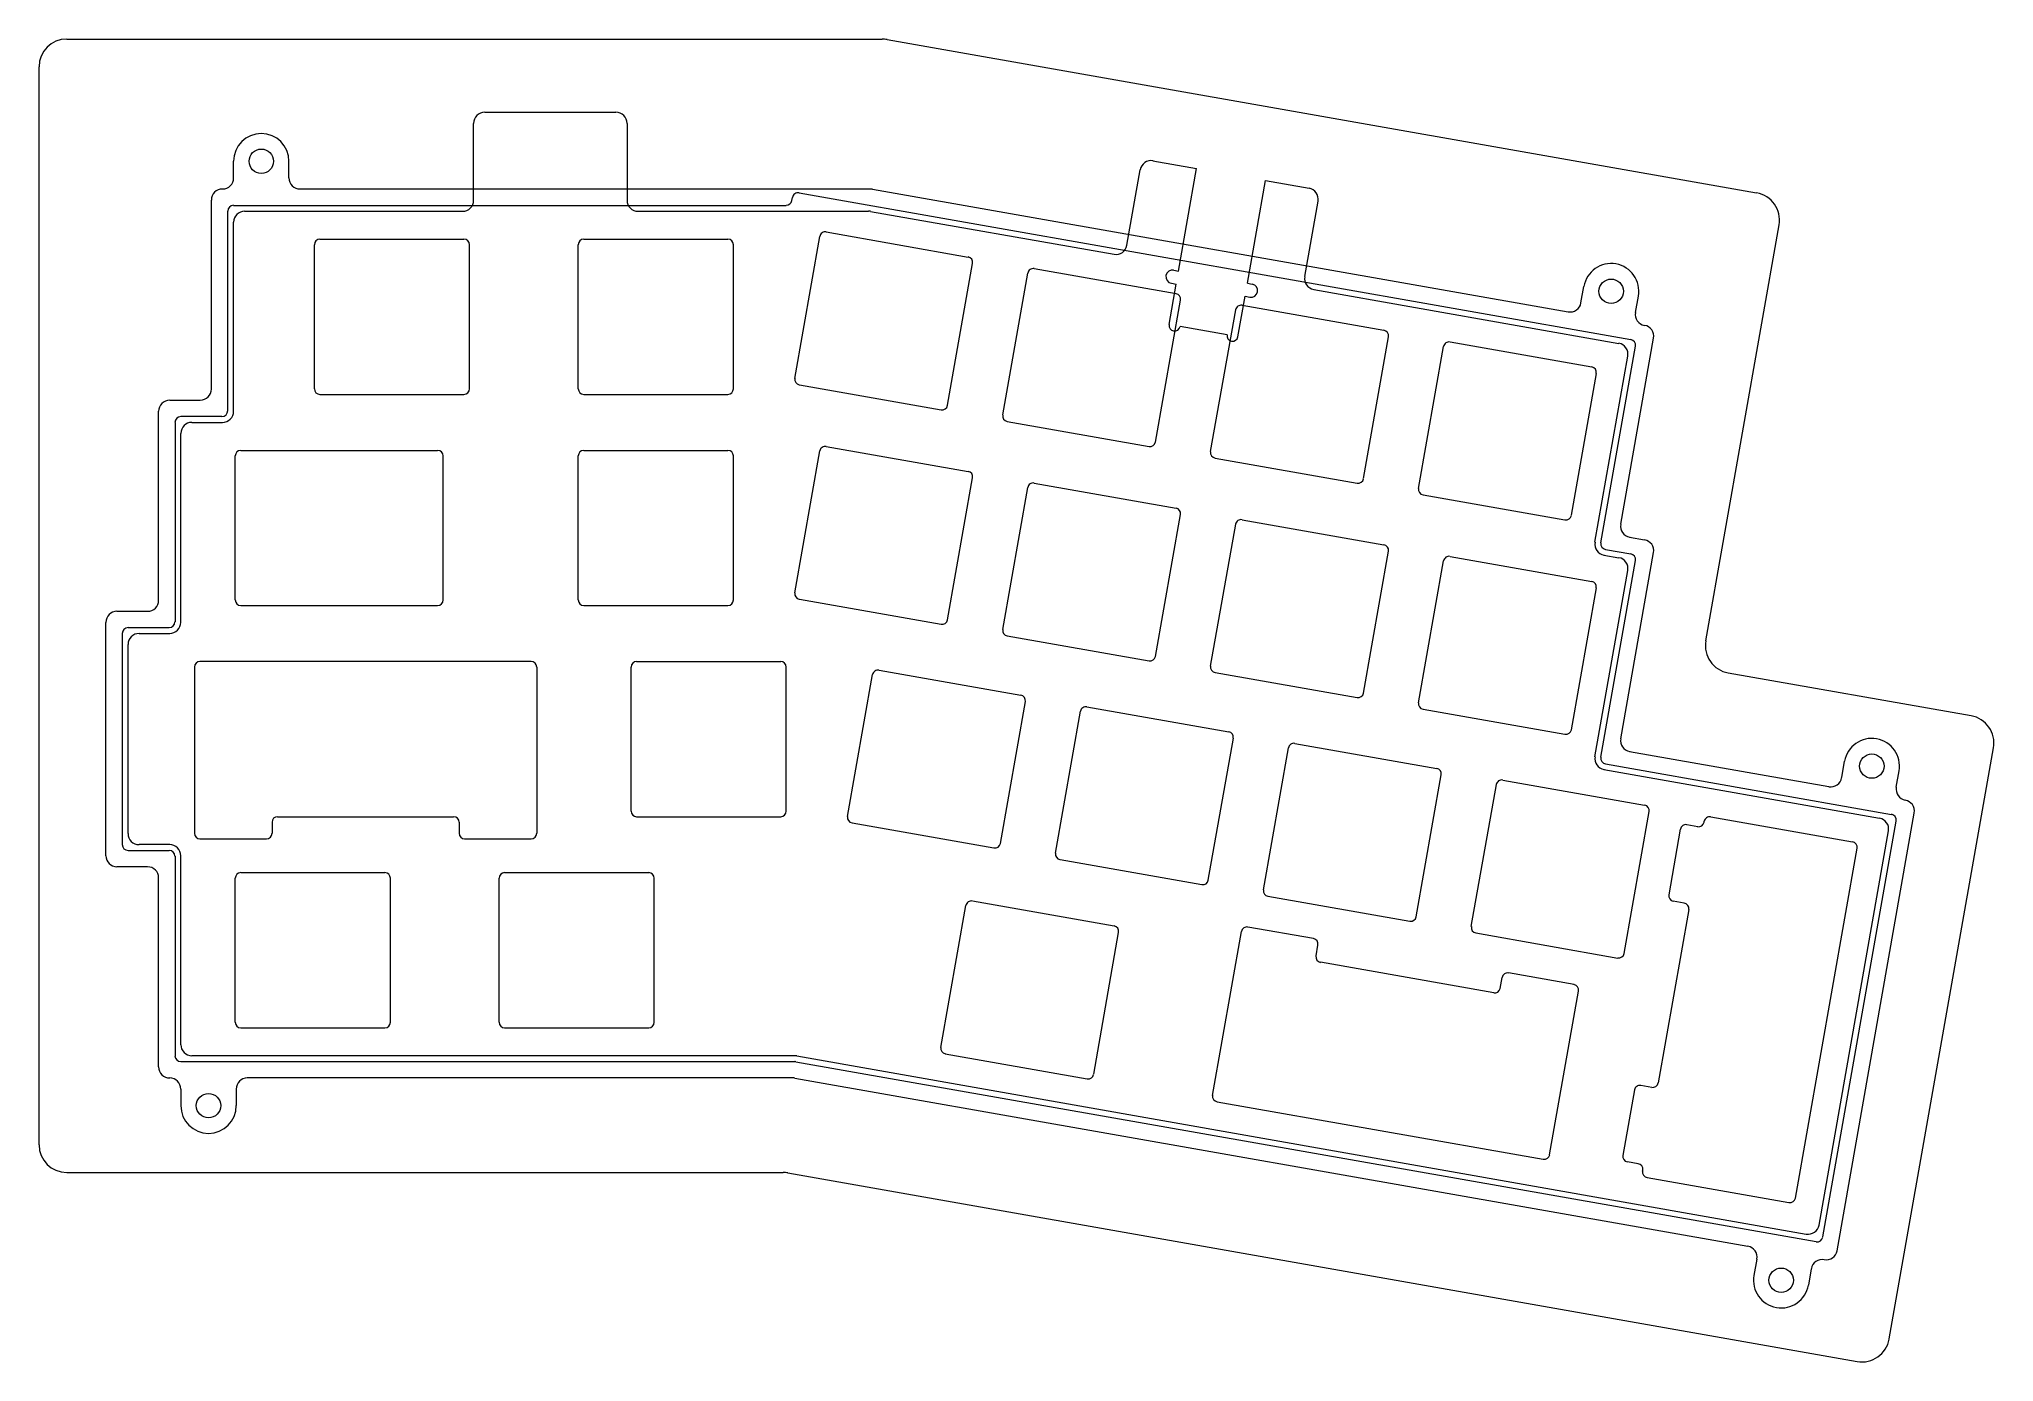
# Model space of a CAD drawing. Extents: x -32 to 145, y -94 to 25.
import ezdxf

# ---------------------------------------------------------------- set-up
doc = ezdxf.new("R2010")
doc.units = 0
for name, color, linetype, lineweight, true_color in [('Edge cuts', 7, 'CONTINUOUS', 5, 0xffffff), ('plate', 7, 'CONTINUOUS', 5, 0xffffff), ('top outline', 7, 'CONTINUOUS', 5, 0xffffff)]:
    doc.layers.add(name, color=color, linetype=linetype, lineweight=lineweight, true_color=true_color)

msp = doc.modelspace()

# ---------------------------------------------------------------- linework, layer by layer
at = {"layer": 'Edge cuts'}
for p, q in [((8.37, 18.45), (20.21, 18.45)), ((22.21, 9.53), (43.01, 9.53)), ((75.35, -1.62), (71.12, -0.88)), ((108.55, -20.34), (111.51, -3.55)), ((108.55, -39.69), (111.51, -22.9)), ((109.36, -21.5), (110.7, -21.74)), ((109.36, -40.85), (134.23, -45.23)), ((128.77, -81.94), (135.04, -46.39)), ((36.52, -66.69), (127.61, -82.75))]:
    msp.add_line(p, q, dxfattribs=at)
at = {"layer": 'Edge cuts', "linetype": 'CONTINUOUS'}
for p, q in [((7.37, 10.52), (7.37, 17.45)), ((21.21, 17.45), (21.21, 10.52)), ((66.31, 6.45), (67.52, 13.26)), ((68.67, 14.07), (72.61, 13.38)), ((70.98, 4.12), (72.61, 13.38)), ((77.19, 3.03), (78.82, 12.28)), ((78.82, 12.28), (82.76, 11.59)), ((-13.29, 9.53), (6.37, 9.53)), ((43.19, 9.51), (65.16, 5.64)), ((82.37, 3.62), (83.57, 10.43)), ((-14.29, -8.53), (-14.29, 8.53)), ((70.54, 4.2), (70.98, 4.12)), ((70.13, -0.7), (70.77, 2.94)), ((70.33, 3.02), (70.77, 2.94)), ((76.33, -1.8), (76.98, 1.85)), ((76.98, 1.85), (77.42, 1.77)), ((77.19, 3.03), (77.63, 2.95)), ((83.18, 2.46), (110.7, -2.4)), ((-19.05, -27.57), (-19.05, -10.53)), ((-18.05, -9.53), (-15.29, -9.53)), ((-23.81, -46.62), (-23.81, -29.57)), ((-22.81, -28.57), (-20.05, -28.57)), ((-20.05, -47.62), (-22.81, -47.62)), ((-19.05, -65.67), (-19.05, -48.62)), ((36.35, -66.67), (-18.05, -66.67))]:
    msp.add_line(p, q, dxfattribs=at)
at = {"layer": 'Edge cuts'}
for centre, radius, start, end in [((8.37, 17.45), 1, 90, 180), ((20.21, 17.45), 1, 0, 90), ((68.5, 13.09), 1, 80, 170), ((82.58, 10.61), 1, 350, 80), ((-13.29, 8.53), 1, -270, -180), ((6.37, 10.52), 1, -90, 0), ((22.21, 10.52), 1, -180, -90), ((43.01, 8.53), 1, 80, 90), ((65.33, 6.62), 1, 260, 350), ((70.43, 3.61), 0.6, 80, 260), ((83.35, 3.44), 1, 170, 260), ((77.52, 2.36), 0.6, 260, 80), ((70.62, -0.79), 0.5, 170, 350), ((75.84, -1.71), 0.5, 170, 350), ((110.53, -3.38), 1, 350, 80), ((-15.29, -8.53), 1, -90.0001, 0.0001), ((-18.05, -10.53), 1, -270, -180), ((109.54, -20.52), 1, 170, 260), ((110.53, -22.72), 1, 350, 80), ((-20.05, -27.57), 1, -90.0001, 0.0001), ((-22.81, -29.57), 1, -270, -180), ((109.54, -39.86), 1, 170, 260), ((134.05, -46.22), 1, 350, 80), ((-22.81, -46.62), 1, -180, -89.9999), ((-20.05, -48.62), 1, -0.0001, 90.0001), ((-18.05, -65.67), 1, -180, -89.9999), ((36.35, -67.67), 1, 80, 90), ((127.78, -81.77), 1, 260, 350)]:
    msp.add_arc(centre, radius, start, end, dxfattribs=at)
at = {"layer": 'plate'}
for p, q in [((-11.79, 16.52), (-11.79, 16.52)), ((-14.29, 12.53), (-14.29, 14.03)), ((-9.29, 12.53), (-9.29, 14.03)), ((-15.29, 11.53), (-15.29, 11.53)), ((-8.29, 11.53), (43.19, 11.53)), ((43.36, 11.51), (106.13, 0.44)), ((-16.29, -6.52), (-16.29, 10.52)), ((36.35, -5.56), (38.61, 7.25)), ((39.19, 7.65), (51.99, 5.39)), ((-7, -6.5), (-7, 6.5)), ((-6.5, 7), (6.5, 7)), ((7, -6.5), (7, 6.5)), ((16.81, -6.5), (16.81, 6.5)), ((17.31, 7), (30.31, 7)), ((30.81, -6.5), (30.81, 6.5)), ((50.14, -7.99), (52.39, 4.81)), ((55.11, -8.86), (57.37, 3.94)), ((57.95, 4.34), (70.75, 2.09)), ((107.28, 1.25), (107.55, 2.73)), ((112.21, 0.39), (112.47, 1.86)), ((68.9, -11.3), (71.15, 1.51)), ((73.87, -12.17), (76.13, 0.63)), ((76.71, 1.04), (89.51, -1.22)), ((87.66, -14.6), (89.92, -1.8)), ((92.63, -15.48), (94.89, -2.68)), ((95.47, -2.27), (108.27, -4.53)), ((110.87, -18.72), (113.83, -1.93)), ((106.42, -17.91), (108.68, -5.11)), ((-6.5, -7), (6.5, -7)), ((17.31, -7), (30.31, -7)), ((36.76, -6.14), (49.56, -8.39)), ((-21.05, -25.57), (-21.05, -8.53)), ((-20.05, -7.52), (-17.29, -7.52)), ((55.52, -9.44), (68.32, -11.7)), ((-13.64, -12.05), (4.12, -12.05)), ((17.31, -12.05), (30.31, -12.05)), ((36.35, -24.9), (38.61, -12.1)), ((39.19, -11.69), (51.99, -13.95)), ((-14.14, -25.55), (-14.14, -12.55)), ((4.62, -25.55), (4.62, -12.55)), ((16.81, -25.55), (16.81, -12.55)), ((30.81, -25.55), (30.81, -12.55)), ((74.28, -12.75), (87.08, -15.01)), ((50.14, -27.33), (52.39, -14.53)), ((55.11, -28.21), (57.37, -15.41)), ((57.95, -15), (70.75, -17.26)), ((93.04, -16.06), (105.84, -18.32)), ((68.9, -30.64), (71.15, -17.84)), ((73.87, -31.52), (76.13, -18.71)), ((76.71, -18.31), (89.51, -20.57)), ((87.66, -33.95), (89.92, -21.15)), ((111.68, -19.88), (113.02, -20.12)), ((92.63, -34.82), (94.89, -22.02)), ((95.47, -21.62), (108.27, -23.87)), ((110.87, -38.07), (113.83, -21.28)), ((106.42, -37.26), (108.68, -24.45)), ((-13.64, -26.05), (4.12, -26.05)), ((17.31, -26.05), (30.31, -26.05)), ((36.76, -25.48), (49.56, -27.74)), ((-25.81, -48.62), (-25.81, -27.57)), ((-24.81, -26.57), (-22.05, -26.57)), ((55.52, -28.79), (68.32, -31.05)), ((-17.82, -31.6), (-17.82, -46.6)), ((12.56, -31.1), (-17.32, -31.1)), ((13.06, -31.6), (13.06, -46.6)), ((21.58, -44.6), (21.58, -31.6)), ((22.08, -31.1), (35.08, -31.1)), ((35.58, -44.6), (35.58, -31.6)), ((41.11, -45.08), (43.37, -32.28)), ((43.95, -31.88), (56.75, -34.13)), ((74.28, -32.1), (87.08, -34.35)), ((54.9, -47.52), (57.16, -34.71)), ((62.71, -35.18), (75.51, -37.44)), ((59.87, -48.39), (62.13, -35.59)), ((93.04, -35.4), (105.84, -37.66)), ((73.66, -50.82), (75.92, -38.02)), ((81.47, -38.49), (94.27, -40.75)), ((78.63, -51.7), (80.89, -38.9)), ((111.68, -39.22), (129.65, -42.39)), ((130.81, -41.58), (131.07, -40.1)), ((92.42, -54.13), (94.68, -41.33)), ((97.39, -55.01), (99.65, -42.21)), ((100.23, -41.8), (113.03, -44.06)), ((135.73, -42.45), (135.99, -40.97)), ((-10.82, -45.6), (-10.82, -46.6)), ((-10.32, -45.1), (5.56, -45.1)), ((6.06, -45.6), (6.06, -46.6)), ((22.08, -45.1), (35.08, -45.1)), ((41.52, -45.66), (54.32, -47.92)), ((111.18, -57.44), (113.44, -44.64)), ((117.82, -46.01), (116.83, -45.83)), ((118.4, -45.6), (118.41, -45.51)), ((118.99, -45.11), (131.79, -47.37)), ((130.39, -84.26), (137.35, -44.77)), ((-17.32, -47.1), (-11.32, -47.1)), ((6.56, -47.1), (12.56, -47.1)), ((116.25, -46.24), (115.21, -52.15)), ((60.28, -48.97), (73.08, -51.23)), ((126.63, -79.51), (132.2, -47.94)), ((-22.05, -49.62), (-24.81, -49.62)), ((-21.05, -67.67), (-21.05, -50.62)), ((-14.14, -63.65), (-14.14, -50.65)), ((-13.64, -50.15), (-0.64, -50.15)), ((-0.14, -63.65), (-0.14, -50.65)), ((9.67, -63.65), (9.67, -50.65)), ((10.17, -50.15), (23.17, -50.15)), ((23.67, -63.65), (23.67, -50.65)), ((52.37, -52.7), (65.17, -54.96)), ((79.04, -52.28), (91.84, -54.54)), ((116.6, -52.9), (115.62, -52.73)), ((49.53, -65.91), (51.79, -53.11)), ((117.01, -53.48), (114.25, -69.11)), ((63.32, -68.34), (65.57, -55.54)), ((74.05, -70.24), (76.66, -55.46)), ((83.14, -56.1), (77.23, -55.06)), ((97.8, -55.59), (110.6, -57.85)), ((83.38, -57.66), (83.55, -56.68)), ((99.42, -61), (83.78, -58.24)), ((99.99, -60.59), (100.17, -59.61)), ((106.66, -60.25), (100.75, -59.2)), ((104.46, -75.6), (107.06, -60.83)), ((-13.64, -64.15), (-0.64, -64.15)), ((10.17, -64.15), (23.17, -64.15)), ((49.93, -66.49), (62.74, -68.75)), ((36.17, -68.67), (-13.05, -68.67)), ((36.34, -68.69), (122.34, -83.85)), ((-19.05, -69.67), (-19.05, -71.17)), ((-14.05, -69.67), (-14.05, -71.17)), ((112.11, -69.75), (111.07, -75.66)), ((113.67, -69.52), (112.69, -69.34)), ((74.46, -70.82), (103.88, -76)), ((112.46, -76.41), (111.47, -76.24)), ((112.85, -77.08), (112.86, -76.99)), ((113.25, -77.66), (126.05, -79.91)), ((123.15, -85.01), (122.89, -86.49)), ((128.07, -85.88), (127.81, -87.36))]:
    msp.add_line(p, q, dxfattribs=at)
for centre in [(-11.79, 14.03), (110.01, 2.3), (133.53, -40.54), (-16.55, -71.17), (125.35, -86.92)]:
    msp.add_circle(centre, 1.1, dxfattribs=at)
for centre, radius, start, end in [((-11.79, 14.03), 2.5, 0, 180), ((-15.29, 12.53), 1, 270, 0), ((-8.29, 12.53), 1, 180, 270), ((-15.29, 10.52), 1, 90, 180), ((43.19, 10.52), 1, 80, 90), ((39.1, 7.16), 0.5, 80, 170), ((-6.5, 6.5), 0.5, 90, 180), ((6.5, 6.5), 0.5, 0, 90), ((17.31, 6.5), 0.5, 90, 180), ((30.31, 6.5), 0.5, 0, 90), ((51.9, 4.9), 0.5, 350, 80), ((57.86, 3.85), 0.5, 80, 170), ((110.01, 2.3), 2.5, 350, 170), ((70.66, 1.59), 0.5, 350, 80), ((76.62, 0.54), 0.5, 80, 170), ((106.3, 1.43), 1, 260, 350), ((113.19, 0.21), 1, 170, 260), ((89.42, -1.71), 0.5, 350, 80), ((112.85, -1.76), 1, 350, 80), ((95.38, -2.77), 0.5, 80, 170), ((108.18, -5.02), 0.5, 350, 80), ((-17.29, -6.52), 1, 270, 0), ((-6.5, -6.5), 0.5, 180, 270), ((6.5, -6.5), 0.5, 270, 0), ((17.31, -6.5), 0.5, 180, 270), ((30.31, -6.5), 0.5, 270, 0), ((36.84, -5.64), 0.5, 170, 260), ((-20.05, -8.53), 1, 90, 180), ((49.64, -7.9), 0.5, 260, 350), ((55.6, -8.95), 0.5, 170, 260), ((-13.64, -12.55), 0.5, 90, 180), ((4.12, -12.55), 0.5, 0, 90), ((17.31, -12.55), 0.5, 90, 180), ((30.31, -12.55), 0.5, 0, 90), ((39.1, -12.19), 0.5, 80, 170), ((68.4, -11.21), 0.5, 260, 350), ((74.36, -12.26), 0.5, 170, 260), ((51.9, -14.44), 0.5, 350, 80), ((57.86, -15.49), 0.5, 80, 170), ((87.17, -14.52), 0.5, 260, 350), ((93.12, -15.57), 0.5, 170, 260), ((70.66, -17.75), 0.5, 350, 80), ((76.62, -18.8), 0.5, 80, 170), ((105.93, -17.83), 0.5, 260, 350), ((111.86, -18.9), 1, 170, 260), ((89.42, -21.06), 0.5, 350, 80), ((112.85, -21.1), 1, 350, 80), ((95.38, -22.11), 0.5, 80, 170), ((108.18, -24.37), 0.5, 350, 80), ((-22.05, -25.57), 1, 270, 0), ((-13.64, -25.55), 0.5, 180, 270), ((4.12, -25.55), 0.5, 270, 0), ((17.31, -25.55), 0.5, 180, 270), ((30.31, -25.55), 0.5, 270, 0), ((36.84, -24.99), 0.5, 170, 260), ((-24.81, -27.57), 1, 90, 180), ((49.64, -27.25), 0.5, 260, 350), ((55.6, -28.3), 0.5, 170, 260), ((-17.32, -31.6), 0.5, 90, 180), ((12.56, -31.6), 0.5, 0, 90), ((22.08, -31.6), 0.5, 90, 180), ((35.08, -31.6), 0.5, 0, 90), ((68.4, -30.55), 0.5, 260, 350), ((74.36, -31.6), 0.5, 170, 260), ((43.86, -32.37), 0.5, 80, 170), ((56.66, -34.63), 0.5, 350, 80), ((62.62, -35.68), 0.5, 80, 170), ((87.17, -33.86), 0.5, 260, 350), ((93.12, -34.91), 0.5, 170, 260), ((75.42, -37.93), 0.5, 350, 80), ((81.38, -38.98), 0.5, 80, 170), ((105.93, -37.17), 0.5, 260, 350), ((111.86, -38.24), 1, 170, 260), ((133.53, -40.54), 2.5, 350, 170), ((94.19, -41.24), 0.5, 350, 80), ((100.14, -42.29), 0.5, 80, 170), ((129.82, -41.41), 1, 260, 350), ((112.95, -44.55), 0.5, 350, 80), ((136.72, -42.62), 1, 170, 260), ((136.37, -44.59), 1, 350, 80), ((-10.32, -45.6), 0.5, 90, 180), ((5.56, -45.6), 0.5, 0, 90), ((22.08, -44.6), 0.5, 180, 270), ((35.08, -44.6), 0.5, 270, 0), ((41.6, -45.17), 0.5, 170, 260), ((116.75, -46.32), 0.5, 80, 170), ((117.9, -45.51), 0.5, 260, 350), ((118.9, -45.6), 0.5, 80, 170), ((-17.32, -46.6), 0.5, 180, 270), ((-11.32, -46.6), 0.5, 270, 0), ((6.56, -46.6), 0.5, 180, 270), ((12.56, -46.6), 0.5, 270, 0), ((54.41, -47.43), 0.5, 260, 350), ((131.71, -47.86), 0.5, 350, 80), ((-24.81, -48.62), 1, 180, 270), ((60.36, -48.48), 0.5, 170, 260), ((-22.05, -50.62), 1, 0, 90), ((-13.64, -50.65), 0.5, 90, 180), ((-0.64, -50.65), 0.5, 0, 90), ((10.17, -50.65), 0.5, 90, 180), ((23.17, -50.65), 0.5, 0, 90), ((73.17, -50.74), 0.5, 260, 350), ((52.28, -53.2), 0.5, 80, 170), ((79.13, -51.79), 0.5, 170, 260), ((115.7, -52.23), 0.5, 170, 260), ((116.52, -53.39), 0.5, 350, 80), ((91.93, -54.04), 0.5, 260, 350), ((65.08, -55.45), 0.5, 350, 80), ((77.15, -55.55), 0.5, 80, 170), ((83.06, -56.59), 0.5, 350, 80), ((97.89, -55.1), 0.5, 170, 260), ((83.87, -57.75), 0.5, 170, 260), ((110.69, -57.35), 0.5, 260, 350), ((100.66, -59.7), 0.5, 80, 170), ((99.5, -60.51), 0.5, 260, 350), ((106.57, -60.74), 0.5, 350, 80), ((-13.64, -63.65), 0.5, 180, 270), ((-0.64, -63.65), 0.5, 270, 0), ((10.17, -63.65), 0.5, 180, 270), ((23.17, -63.65), 0.5, 270, 0), ((50.02, -66), 0.5, 170, 260), ((-20.05, -67.67), 1, 180, 270), ((-20.05, -69.67), 1, 0, 90), ((-13.05, -69.67), 1, 90, 180), ((36.17, -69.67), 1, 80, 90), ((62.82, -68.26), 0.5, 260, 350), ((74.54, -70.32), 0.5, 170, 260), ((112.6, -69.84), 0.5, 80, 170), ((113.76, -69.03), 0.5, 260, 350), ((-16.55, -71.17), 2.5, 180, 0), ((103.97, -75.51), 0.5, 260, 350), ((111.56, -75.75), 0.5, 170, 260), ((112.37, -76.9), 0.5, 350, 80), ((113.34, -77.16), 0.5, 170, 260), ((126.14, -79.42), 0.5, 260, 350), ((122.17, -84.84), 1, 350, 80), ((129.41, -84.08), 1, 260, 350), ((129.06, -86.05), 1, 80, 170), ((125.35, -86.92), 2.5, 170, 350)]:
    msp.add_arc(centre, radius, start, end, dxfattribs=at)
at = {"layer": 'top outline'}
for p, q in [((-29.34, 25.05), (44.24, 25.05)), ((44.67, 25.01), (123.13, 11.18)), ((-31.84, -74.7), (-31.84, 22.55)), ((36.08, 10.48), (36.13, 10.75)), ((36.74, 11.18), (111.78, -2.05)), ((-14.81, -8.47), (-14.81, 9.53)), ((-14.29, 10.05), (35.56, 10.05)), ((118.54, -29.24), (125.16, 8.28)), ((109.08, -20.39), (112.2, -2.66)), ((-19.57, -9.53), (-19.57, -27.52)), ((-15.34, -9), (-19.05, -9)), ((109.51, -20.99), (111.78, -21.4)), ((109.08, -39.73), (112.2, -22)), ((-20.1, -28.05), (-23.81, -28.05)), ((-24.34, -28.57), (-24.34, -47.62)), ((142.48, -36), (120.57, -32.14)), ((109.51, -40.34), (135.3, -44.89)), ((135.1, -92.22), (144.51, -38.89)), ((129.11, -83.02), (135.73, -45.5)), ((-23.81, -48.15), (-20.1, -48.15)), ((-19.57, -48.15), (-19.57, -48.15)), ((-19.57, -48.67), (-19.57, -66.67)), ((-19.05, -67.2), (36.34, -67.2)), ((36.43, -67.21), (128.5, -83.44)), ((-29.34, -77.2), (35.29, -77.2)), ((35.73, -77.24), (132.21, -94.25))]:
    msp.add_line(p, q, dxfattribs=at)
for centre, radius, start, end in [((-29.34, 22.55), 2.5, 90, 180), ((44.24, 22.55), 2.5, 80, 90), ((36.65, 10.66), 0.525, 80, 170), ((122.7, 8.72), 2.5, 350, 80), ((-14.29, 9.53), 0.525, 90, 180), ((35.56, 10.58), 0.525, 270, 350), ((111.69, -2.57), 0.525, 350, 80), ((-15.34, -8.47), 0.525, 270, 0), ((-19.05, -9.53), 0.525, 90, 180), ((109.6, -20.48), 0.525, 170, 260), ((111.69, -21.91), 0.525, 350, 80), ((-23.81, -28.57), 0.525, 90, 180), ((-20.1, -27.52), 0.525, 270, 0), ((121.01, -29.67), 2.5, 170, 260), ((142.05, -38.46), 2.5, 350, 80), ((109.6, -39.82), 0.525, 170, 260), ((135.21, -45.4), 0.525, 350, 80), ((-23.81, -47.62), 0.525, 180, 270), ((-20.1, -48.67), 0.525, 0, 90), ((-19.05, -66.67), 0.525, 180, 270), ((36.34, -67.72), 0.525, 80, 90), ((-29.34, -74.7), 2.5, 180, 270), ((35.29, -79.7), 2.5, 80, 90), ((128.59, -82.93), 0.525, 260, 350), ((132.64, -91.79), 2.5, 260, 350)]:
    msp.add_arc(centre, radius, start, end, dxfattribs=at)

doc.saveas('drawing.dxf')
